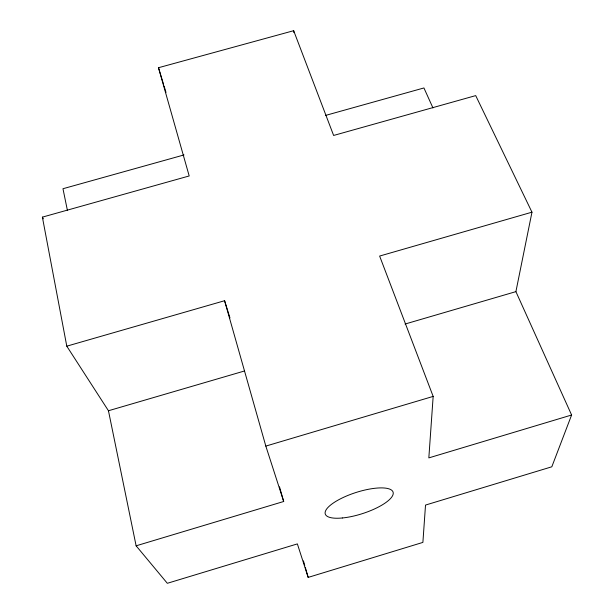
<?xml version="1.0" encoding="UTF-8"?>
<svg xmlns="http://www.w3.org/2000/svg" width="614" height="614" viewBox="0 0 614 614"><rect width="100%" height="100%" fill="white"/><g stroke="black" fill="none" stroke-linecap="round" stroke-linejoin="round"><path stroke-width="0.92" d="M531.97 212.183L379.629 256.061L433.162 396.406L428.833 457.89L571.611 415.01L515.906 291.635L531.97 212.183L475.712 95.607L333.625 135.456L293.661 30.7L158.496 67.717L189.196 175.957L42.389 217.133L66.788 346.173L108.455 410.751L136.124 545.815L167.33 583.3L297.368 543.897L308.174 577.398L422.892 542.4L425.517 505.069L551.817 466.793L571.611 415.01M136.124 545.815L283.691 501.492L279.516 486.825M66.788 346.173L224.586 300.722L265.824 446.094L433.162 396.406M108.455 410.751L244.533 370.971M405.071 324.038L515.906 291.635M184.016 154.935L62.973 188.728L67.386 210.28M325.489 115.44L423.936 87.955L432.954 107.934M42.389 217.133L43.31 218.791M265.824 446.094L283.691 501.492M224.586 300.722L229.966 317.922M158.496 67.717L163.508 84.195M164.061 86.029L166.01 92.43M303.454 560.897L304.767 565.486M305.288 567.313L308.174 577.398M293.661 30.7L293.906 32.603M342.328 517.978A35.627 11.044 -17.9 0 0 393.244 493.149A35.627 11.044 -17.9 0 0 341.952 498.084A35.627 11.044 -17.9 0 0 342.328 517.978"/></g></svg>
